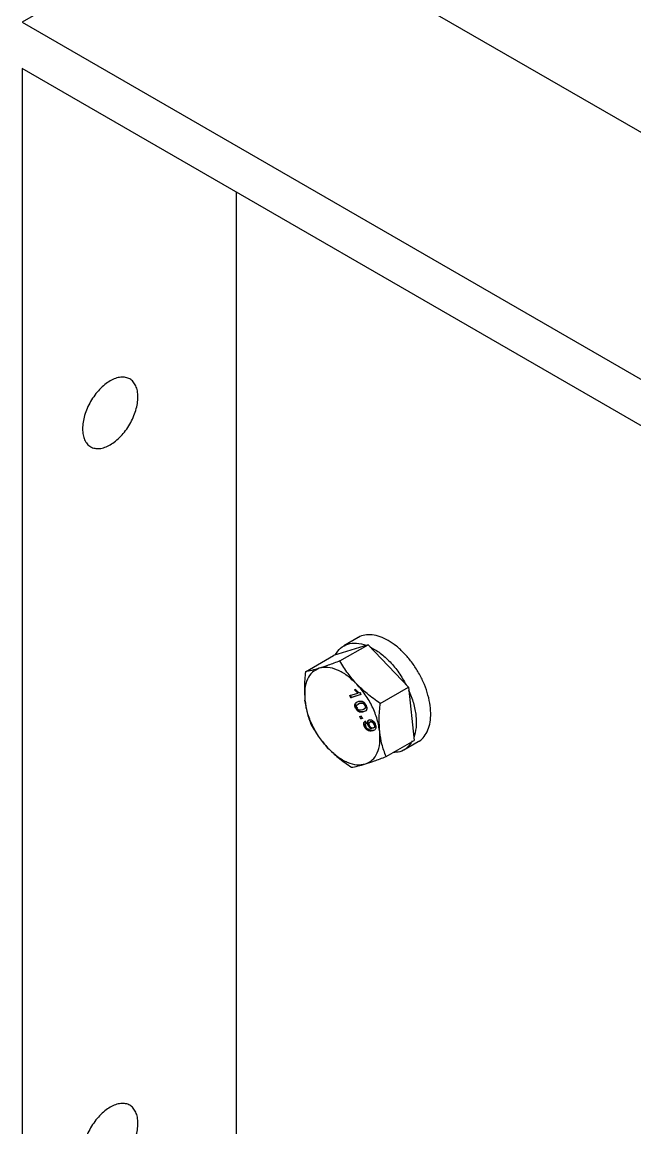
# Model space of a CAD drawing. Header units: millimetres. Extents: x 861 to 27901, y 673 to 17923.
# Drawn here: x 22761.2 to 22897.8, y 7849 to 8095.4 of the extents above; entities that cross this region are included whole.
import ezdxf

# ---------------------------------------------------------------- set-up
doc = ezdxf.new("R2010")
doc.units = ezdxf.units.MM
doc.header["$LTSCALE"] = 33.3

msp = doc.modelspace()

# ---------------------------------------------------------------- linework, layer by layer
at = {"color": 7, "linetype": 'Continuous', "lineweight": 25}
for p, q in [((22808.89, 8122.89), (22761.23, 8095.38)), ((23148.07, 7927.09), (22808.89, 8122.89)), ((22761.23, 8095.38), (23094.81, 7902.81)), ((23094.81, 7892.46), (22761.23, 8085.03)), ((22761.23, 8085.03), (22761.23, 7754.2)), ((22808.89, 8057.52), (22808.89, 7781.71)), ((22836.11, 7958.24), (22832.89, 7956.38)), ((22824.35, 7950.63), (22830.61, 7954.24)), ((22838.3, 7956.64), (22830.61, 7954.24)), ((22832.05, 7953.03), (22838.3, 7956.64)), ((22838.3, 7956.64), (22847.28, 7947.18)), ((22841.02, 7943.57), (22847.28, 7947.18)), ((22847.28, 7947.18), (22848.56, 7935.33)), ((22834.22, 7945.29), (22836, 7945.84)), ((22834.22, 7945.29), (22834.36, 7945.37)), ((22834.45, 7944.82), (22834.22, 7945.29)), ((22834.59, 7944.9), (22834.36, 7945.37)), ((22836.73, 7945.53), (22834.45, 7944.82)), ((22834.45, 7944.82), (22834.59, 7944.9)), ((22836.69, 7945.55), (22834.59, 7944.9)), ((22835.26, 7946.58), (22835.53, 7946.66)), ((22835.26, 7946.58), (22835.4, 7946.66)), ((22836, 7945.84), (22835.26, 7946.58)), ((22836.14, 7945.92), (22835.4, 7946.66)), ((22835.53, 7946.66), (22835.67, 7946.74)), ((22836, 7945.84), (22836.14, 7945.92)), ((22836.72, 7945.91), (22836.58, 7945.83)), ((22836.58, 7945.83), (22836.73, 7945.53)), ((22836.73, 7945.53), (22836.87, 7945.61)), ((22835.37, 7943.35), (22835.51, 7943.43)), ((22835.68, 7942.55), (22835.54, 7942.47)), ((22835.95, 7942.63), (22835.81, 7942.55)), ((22836.16, 7943.48), (22836.02, 7943.39)), ((22836.14, 7944), (22836.28, 7944.08)), ((22836.18, 7943.45), (22836.5, 7943.61)), ((22836.5, 7943.61), (22836.36, 7943.53)), ((22837.2, 7943.55), (22837.34, 7943.63)), ((22837.38, 7942.27), (22837.52, 7942.35)), ((22837.73, 7943.19), (22837.59, 7943.11)), ((22837.85, 7943.19), (22837.99, 7943.27)), ((22836.47, 7940.61), (22836.77, 7940.7)), ((22836.47, 7940.61), (22836.61, 7940.69)), ((22836.7, 7940.14), (22836.47, 7940.61)), ((22836.99, 7940.23), (22836.7, 7940.14)), ((22836.7, 7940.14), (22836.84, 7940.22)), ((22836.77, 7940.7), (22836.91, 7940.78)), ((22836.77, 7940.7), (22836.99, 7940.23)), ((22836.98, 7940.26), (22836.84, 7940.22)), ((22837.13, 7940.31), (22836.99, 7940.23)), ((22837.61, 7939.56), (22837.76, 7939.65)), ((22837.61, 7939.56), (22837.87, 7939.11)), ((22838.56, 7939.91), (22838.7, 7939.99)), ((22838.91, 7939.52), (22838.77, 7939.44)), ((22837.52, 7938.37), (22837.66, 7938.46)), ((22837.79, 7938.43), (22837.93, 7938.51)), ((22837.87, 7939.11), (22838.01, 7939.19)), ((22838.33, 7938.65), (22838.47, 7938.73)), ((22838.61, 7939.32), (22838.6, 7939.32)), ((22838.66, 7938.59), (22838.8, 7938.67)), ((22838.97, 7937.89), (22839.11, 7937.97)), ((22838.97, 7937.89), (22839.03, 7937.91)), ((22839.03, 7937.91), (22839.17, 7937.99)), ((22839.11, 7937.97), (22839.17, 7937.99)), ((22839.61, 7938.12), (22839.47, 7938.04)), ((22839.77, 7938.96), (22839.63, 7938.88)), ((22839.65, 7938.16), (22839.79, 7938.24)), ((22839.86, 7939.03), (22840, 7939.11)), ((22842.31, 7931.72), (22848.56, 7935.33)), ((22846.28, 7933.19), (22849.5, 7935.05))]:
    msp.add_line(p, q, dxfattribs=at)
for points in [[(22774.69, 8004.75), (22774.71, 8005.23), (22774.76, 8006.18), (22775.12, 8007.74), (22775.69, 8009.31), (22776.47, 8010.84), (22777.41, 8012.28), (22778.48, 8013.56), (22779.64, 8014.64), (22780.85, 8015.47), (22782.07, 8016.04), (22783.23, 8016.3), (22784.3, 8016.26), (22785.24, 8015.91), (22786.02, 8015.27), (22786.59, 8014.36), (22786.94, 8013.22), (22787.06, 8011.89), (22786.94, 8010.42), (22786.59, 8008.87), (22786.02, 8007.3), (22785.24, 8005.77), (22784.3, 8004.34), (22783.23, 8003.06), (22782.07, 8001.98), (22780.85, 8001.14), (22779.64, 8000.58), (22778.48, 8000.31), (22777.41, 8000.36), (22776.47, 8000.71), (22775.69, 8001.35), (22775.12, 8002.26), (22774.76, 8003.39), (22774.71, 8004.29), (22774.69, 8004.75)], [(22831.01, 7954.37), (22831.38, 7954.92), (22832.11, 7956.02), (22833.76, 7956.88), (22835.71, 7957.14), (22837.17, 7956.72), (22837.9, 7956.51)], [(22838.77, 7956.14), (22839.53, 7955.72), (22841.04, 7954.88), (22843.23, 7952.87), (22845.23, 7950.46), (22846.28, 7948.61), (22846.81, 7947.68)], [(22827.45, 7951.4), (22826.9, 7951.14), (22825.8, 7950.64), (22824.73, 7949.01), (22824.12, 7946.89), (22824.2, 7945.14), (22824.24, 7944.27)], [(22835.78, 7947.87), (22835.08, 7948.53), (22833.68, 7949.87), (22831.46, 7951.11), (22829.3, 7951.73), (22828.06, 7951.51), (22827.45, 7951.4)], [(22840.91, 7937.21), (22840.76, 7938.13), (22840.46, 7939.97), (22839.31, 7942.84), (22837.76, 7945.58), (22836.44, 7947.1), (22835.78, 7947.87)], [(22847.35, 7946.56), (22847.74, 7945.59), (22848.51, 7943.65), (22849.05, 7940.78), (22849.11, 7938.11), (22848.7, 7936.67), (22848.5, 7935.95)], [(22829.37, 7933.61), (22828.71, 7934.38), (22827.4, 7935.9), (22825.85, 7938.64), (22824.7, 7941.51), (22824.39, 7943.35), (22824.24, 7944.27)], [(22837.71, 7930.08), (22838.26, 7930.33), (22839.35, 7930.84), (22840.43, 7932.47), (22841.04, 7934.59), (22840.96, 7936.34), (22840.91, 7937.21)], [(22829.37, 7933.61), (22830.07, 7932.94), (22831.47, 7931.61), (22833.7, 7930.37), (22835.86, 7929.75), (22837.09, 7929.97), (22837.71, 7930.08)], [(22774.69, 7842.9), (22774.71, 7843.38), (22774.76, 7844.33), (22775.12, 7845.89), (22775.69, 7847.46), (22776.47, 7848.99), (22777.41, 7850.43), (22778.48, 7851.71), (22779.64, 7852.79), (22780.85, 7853.62), (22782.07, 7854.19), (22783.23, 7854.45), (22784.3, 7854.41), (22785.24, 7854.06), (22786.02, 7853.42), (22786.59, 7852.51), (22786.94, 7851.37), (22787.06, 7850.04), (22786.94, 7848.57), (22786.59, 7847.02), (22786.02, 7845.45), (22785.24, 7843.92), (22784.3, 7842.49), (22783.23, 7841.21), (22782.07, 7840.13), (22780.85, 7839.29), (22779.64, 7838.73), (22778.48, 7838.46), (22777.41, 7838.51), (22776.47, 7838.86), (22775.69, 7839.5), (22775.12, 7840.41), (22774.76, 7841.54), (22774.71, 7842.44), (22774.69, 7842.9)]]:
    msp.add_open_spline(points, degree=3, dxfattribs=at)
for points, knots in [([(22849.48, 7935.08), (22849.56, 7935.11), (22850.1, 7935.34), (22850.87, 7936.18), (22851.71, 7937.58), (22852.19, 7939.35), (22852.33, 7941.39), (22852.11, 7943.63), (22851.54, 7945.98), (22850.65, 7948.36), (22849.46, 7950.67), (22848.02, 7952.83), (22846.39, 7954.76), (22844.62, 7956.39), (22842.79, 7957.65), (22840.96, 7958.5), (22839.19, 7958.91), (22837.58, 7958.82), (22836.54, 7958.57), (22836.14, 7958.24), (22836.12, 7958.23)], [0, 0, 0, 0, 0.010609, 0.072265, 0.133921, 0.195577, 0.257233, 0.318889, 0.380545, 0.442201, 0.503857, 0.565513, 0.627169, 0.688825, 0.750481, 0.812137, 0.873793, 0.935449, 0.997105, 1, 1, 1, 1]), ([(22832.05, 7953.03), (22831.15, 7952.69), (22829.47, 7952.05), (22828.09, 7951.61), (22827.45, 7951.4)], [0, 0, 0, 0, 0.532771, 1, 1, 1, 1]), ([(22835.78, 7947.87), (22835.11, 7948.63), (22833.66, 7950.28), (22832.61, 7952.07), (22832.05, 7953.03)], [0, 0, 0, 0, 0.467229, 1, 1, 1, 1]), ([(22824.35, 7950.63), (22824.24, 7949.47), (22824.03, 7947.28), (22824.18, 7945.23), (22824.24, 7944.27)], [0, 0, 0, 0, 0.532771, 1, 1, 1, 1]), ([(22827.45, 7951.4), (22826.87, 7951.23), (22825.64, 7950.86), (22824.8, 7950.71), (22824.35, 7950.63)], [0, 0, 0, 0, 0.467229, 1, 1, 1, 1]), ([(22841.02, 7943.57), (22840.02, 7944.27), (22838.12, 7945.58), (22836.53, 7947.14), (22835.78, 7947.87)], [0, 0, 0, 0, 0.532771, 1, 1, 1, 1]), ([(22835.53, 7946.66), (22835.7, 7946.48), (22836.03, 7946.12), (22836.4, 7945.93), (22836.58, 7945.83)], [0, 0, 0, 0, 0.5008657, 1, 1, 1, 1]), ([(22824.24, 7944.27), (22824.38, 7943.35), (22824.67, 7941.38), (22825.3, 7939.68), (22825.63, 7938.78)], [0, 0, 0, 0, 0.467229, 1, 1, 1, 1]), ([(22835.54, 7942.47), (22835.48, 7942.63), (22835.38, 7942.86), (22835.35, 7943.12), (22835.35, 7943.26), (22835.37, 7943.32), (22835.37, 7943.35)], [0, 0, 0, 0, 0.498795, 0.749148, 0.874576, 1, 1, 1, 1]), ([(22835.37, 7943.35), (22835.41, 7943.44), (22835.48, 7943.62), (22835.74, 7943.85), (22835.98, 7943.94), (22836.14, 7944)], [0, 0, 0, 0, 0.249754, 0.499871, 1, 1, 1, 1]), ([(22835.68, 7942.55), (22835.62, 7942.71), (22835.52, 7942.94), (22835.48, 7943.24), (22835.5, 7943.37), (22835.51, 7943.43)], [0, 0, 0, 0, 0.499036, 0.74951, 1, 1, 1, 1]), ([(22835.51, 7943.43), (22835.55, 7943.52), (22835.62, 7943.7), (22835.75, 7943.81), (22835.82, 7943.86)], [0, 0, 0, 0, 0.499636, 1, 1, 1, 1]), ([(22837.26, 7941.66), (22837.13, 7941.63), (22836.87, 7941.56), (22836.49, 7941.58), (22836.17, 7941.71), (22835.92, 7941.9), (22835.7, 7942.16), (22835.6, 7942.37), (22835.54, 7942.47)], [0, 0, 0, 0, 0.250476, 0.500347, 0.625768, 0.750176, 0.87497, 1, 1, 1, 1]), ([(22837.4, 7941.74), (22837.27, 7941.71), (22837.01, 7941.64), (22836.63, 7941.66), (22836.31, 7941.79), (22836.06, 7941.98), (22835.84, 7942.24), (22835.74, 7942.45), (22835.68, 7942.55)], [0, 0, 0, 0, 0.250472, 0.500339, 0.626188, 0.75018, 0.874972, 1, 1, 1, 1]), ([(22835.81, 7942.55), (22835.78, 7942.63), (22835.71, 7942.78), (22835.71, 7942.99), (22835.75, 7943.17), (22835.95, 7943.39), (22836.18, 7943.47), (22836.36, 7943.53)], [0, 0, 0, 0, 0.124696, 0.249462, 0.374432, 0.499637, 1, 1, 1, 1]), ([(22837.04, 7942.13), (22836.85, 7942.07), (22836.61, 7942.01), (22836.28, 7942.07), (22836.1, 7942.17), (22835.93, 7942.33), (22835.85, 7942.48), (22835.81, 7942.55)], [0, 0, 0, 0, 0.50041, 0.625613, 0.75058, 0.875344, 1, 1, 1, 1]), ([(22836.14, 7944), (22836.27, 7944.03), (22836.53, 7944.1), (22836.91, 7944.08), (22837.24, 7943.95), (22837.48, 7943.76), (22837.69, 7943.5), (22837.8, 7943.29), (22837.85, 7943.19)], [0, 0, 0, 0, 0.250482, 0.500346, 0.631705, 0.750221, 0.874987, 1, 1, 1, 1]), ([(22836.36, 7943.53), (22836.49, 7943.57), (22836.68, 7943.62), (22836.96, 7943.63), (22837.12, 7943.58), (22837.2, 7943.55)], [0, 0, 0, 0, 0.5003723, 0.7505151, 1, 1, 1, 1]), ([(22836.5, 7943.61), (22836.63, 7943.65), (22836.82, 7943.7), (22837.1, 7943.71), (22837.26, 7943.66), (22837.34, 7943.63)], [0, 0, 0, 0, 0.500372, 0.750515, 1, 1, 1, 1]), ([(22837.59, 7943.11), (22837.62, 7943.04), (22837.68, 7942.89), (22837.69, 7942.67), (22837.65, 7942.5), (22837.45, 7942.27), (22837.22, 7942.19), (22837.04, 7942.13)], [0, 0, 0, 0, 0.124745, 0.249484, 0.374471, 0.499648, 1, 1, 1, 1]), ([(22837.2, 7943.55), (22837.24, 7943.53), (22837.31, 7943.48), (22837.42, 7943.38), (22837.52, 7943.25), (22837.56, 7943.16), (22837.59, 7943.11)], [0, 0, 0, 0, 0.250158, 0.500156, 0.750032, 1, 1, 1, 1]), ([(22837.85, 7943.19), (22837.9, 7943.09), (22837.99, 7942.88), (22838.05, 7942.56), (22838.03, 7942.29), (22837.83, 7941.89), (22837.51, 7941.76), (22837.26, 7941.66)], [0, 0, 0, 0, 0.125373, 0.250644, 0.375698, 0.501113, 1, 1, 1, 1]), ([(22837.34, 7943.63), (22837.38, 7943.61), (22837.45, 7943.56), (22837.56, 7943.46), (22837.64, 7943.36), (22837.69, 7943.26), (22837.72, 7943.22), (22837.73, 7943.19)], [0, 0, 0, 0, 0.250055, 0.499949, 0.749722, 0.874857, 1, 1, 1, 1]), ([(22837.73, 7943.19), (22837.76, 7943.12), (22837.82, 7942.97), (22837.83, 7942.75), (22837.79, 7942.58), (22837.68, 7942.44), (22837.57, 7942.4), (22837.5, 7942.37)], [0, 0, 0, 0, 0.1831229, 0.3662374, 0.549716, 0.7334739, 1, 1, 1, 1]), ([(22840.91, 7937.21), (22840.85, 7938.17), (22840.7, 7940.22), (22840.91, 7942.41), (22841.02, 7943.57)], [0, 0, 0, 0, 0.467229, 1, 1, 1, 1]), ([(22837.52, 7938.37), (22837.46, 7938.5), (22837.38, 7938.7), (22837.33, 7938.95), (22837.33, 7939.18), (22837.41, 7939.42), (22837.55, 7939.52), (22837.61, 7939.56)], [0, 0, 0, 0, 0.249859, 0.375718, 0.500481, 0.749846, 1, 1, 1, 1]), ([(22837.66, 7938.46), (22837.6, 7938.58), (22837.52, 7938.78), (22837.47, 7939.03), (22837.47, 7939.26), (22837.55, 7939.5), (22837.69, 7939.6), (22837.76, 7939.65)], [0, 0, 0, 0, 0.249859, 0.375956, 0.500482, 0.749847, 1, 1, 1, 1]), ([(22838.33, 7938.65), (22838.29, 7938.72), (22838.23, 7938.87), (22838.17, 7939.09), (22838.15, 7939.3), (22838.17, 7939.49), (22838.23, 7939.65), (22838.34, 7939.82), (22838.47, 7939.88), (22838.56, 7939.91)], [0, 0, 0, 0, 0.125074, 0.250064, 0.373261, 0.500199, 0.624296, 0.750369, 1, 1, 1, 1]), ([(22838.47, 7938.73), (22838.45, 7938.77), (22838.41, 7938.84), (22838.36, 7938.99), (22838.31, 7939.17), (22838.29, 7939.38), (22838.31, 7939.57), (22838.37, 7939.73), (22838.44, 7939.85), (22838.51, 7939.88), (22838.54, 7939.9)], [0, 0, 0, 0, 0.07547, 0.150945, 0.301578, 0.450313, 0.603034, 0.752855, 0.90453, 1, 1, 1, 1]), ([(22838.56, 7939.91), (22838.66, 7939.93), (22838.82, 7939.96), (22839.06, 7939.89), (22839.24, 7939.79), (22839.42, 7939.65), (22839.65, 7939.41), (22839.77, 7939.18), (22839.86, 7939.03)], [0, 0, 0, 0, 0.249869, 0.376454, 0.500348, 0.627239, 0.750824, 1, 1, 1, 1]), ([(22838.77, 7939.44), (22838.84, 7939.45), (22838.97, 7939.48), (22839.18, 7939.4), (22839.34, 7939.28), (22839.49, 7939.13), (22839.57, 7938.98), (22839.63, 7938.88)], [0, 0, 0, 0, 0.25025, 0.499842, 0.629576, 0.750665, 1, 1, 1, 1]), ([(22838.91, 7939.52), (22838.98, 7939.53), (22839.11, 7939.56), (22839.32, 7939.48), (22839.48, 7939.36), (22839.63, 7939.21), (22839.71, 7939.06), (22839.77, 7938.96)], [0, 0, 0, 0, 0.25025, 0.499841, 0.629288, 0.750666, 1, 1, 1, 1]), ([(22825.63, 7938.78), (22826.2, 7937.82), (22827.25, 7936.02), (22828.7, 7934.38), (22829.37, 7933.61)], [0, 0, 0, 0, 0.532771, 1, 1, 1, 1]), ([(22839.35, 7937.47), (22839.21, 7937.43), (22838.93, 7937.36), (22838.52, 7937.39), (22838.18, 7937.56), (22837.92, 7937.77), (22837.69, 7938.05), (22837.57, 7938.27), (22837.52, 7938.37)], [0, 0, 0, 0, 0.2504849, 0.5001185, 0.6278992, 0.7500924, 0.8749937, 1, 1, 1, 1]), ([(22839.49, 7937.55), (22839.35, 7937.51), (22839.07, 7937.44), (22838.66, 7937.47), (22838.32, 7937.64), (22838.06, 7937.85), (22837.83, 7938.13), (22837.71, 7938.35), (22837.66, 7938.46)], [0, 0, 0, 0, 0.250485, 0.500118, 0.62804, 0.750092, 0.874994, 1, 1, 1, 1]), ([(22837.87, 7939.11), (22837.83, 7939.07), (22837.75, 7939.01), (22837.7, 7938.89), (22837.69, 7938.76), (22837.71, 7938.66), (22837.74, 7938.54), (22837.77, 7938.47), (22837.79, 7938.43)], [0, 0, 0, 0, 0.276477, 0.499318, 0.623718, 0.749496, 0.874756, 1, 1, 1, 1]), ([(22837.79, 7938.43), (22837.83, 7938.36), (22837.9, 7938.22), (22838.05, 7938.05), (22838.22, 7937.92), (22838.55, 7937.82), (22838.78, 7937.86), (22838.97, 7937.89)], [0, 0, 0, 0, 0.125207, 0.25031, 0.375339, 0.50062, 1, 1, 1, 1]), ([(22839.03, 7937.91), (22838.96, 7937.94), (22838.83, 7938.01), (22838.63, 7938.19), (22838.46, 7938.4), (22838.37, 7938.57), (22838.33, 7938.65)], [0, 0, 0, 0, 0.248943, 0.49945, 0.750285, 1, 1, 1, 1]), ([(22839.17, 7937.99), (22839.1, 7938.02), (22838.97, 7938.09), (22838.77, 7938.27), (22838.6, 7938.48), (22838.51, 7938.65), (22838.47, 7938.73)], [0, 0, 0, 0, 0.24954, 0.50198, 0.751372, 1, 1, 1, 1]), ([(22838.66, 7938.59), (22838.62, 7938.69), (22838.55, 7938.83), (22838.53, 7939.02), (22838.53, 7939.15), (22838.56, 7939.26), (22838.63, 7939.38), (22838.71, 7939.41), (22838.77, 7939.44)], [0, 0, 0, 0, 0.249521, 0.373851, 0.499889, 0.624096, 0.750315, 1, 1, 1, 1]), ([(22839.47, 7938.04), (22839.4, 7938.03), (22839.31, 7938.01), (22839.16, 7938.05), (22839.04, 7938.11), (22838.93, 7938.2), (22838.79, 7938.35), (22838.71, 7938.49), (22838.66, 7938.59)], [0, 0, 0, 0, 0.249976, 0.378222, 0.500342, 0.627452, 0.750811, 1, 1, 1, 1]), ([(22839.86, 7939.03), (22839.9, 7938.93), (22839.99, 7938.72), (22840.05, 7938.42), (22840.05, 7938.14), (22839.96, 7937.84), (22839.72, 7937.6), (22839.47, 7937.51), (22839.35, 7937.47)], [0, 0, 0, 0, 0.125064, 0.25009, 0.37511, 0.500169, 0.749441, 1, 1, 1, 1]), ([(22839.63, 7938.88), (22839.67, 7938.78), (22839.73, 7938.63), (22839.75, 7938.44), (22839.73, 7938.32), (22839.69, 7938.21), (22839.61, 7938.11), (22839.53, 7938.07), (22839.47, 7938.04)], [0, 0, 0, 0, 0.249017, 0.372138, 0.499365, 0.623562, 0.749893, 1, 1, 1, 1]), ([(22839.77, 7938.96), (22839.81, 7938.86), (22839.87, 7938.71), (22839.89, 7938.52), (22839.87, 7938.4), (22839.83, 7938.29), (22839.75, 7938.19), (22839.67, 7938.15), (22839.61, 7938.12)], [0, 0, 0, 0, 0.2490172, 0.3718447, 0.4993648, 0.6232259, 0.7498924, 1, 1, 1, 1]), ([(22842.31, 7931.72), (22841.97, 7932.62), (22841.34, 7934.32), (22841.05, 7936.29), (22840.91, 7937.21)], [0, 0, 0, 0, 0.532771, 1, 1, 1, 1]), ([(22848.16, 7935.2), (22847.79, 7934.66), (22847.06, 7933.56), (22845.56, 7932.7), (22844.39, 7932.65), (22843.89, 7932.63)], [0, 0, 0, 0, 0.362113, 0.724226, 1, 1, 1, 1]), ([(22829.37, 7933.61), (22830.12, 7932.88), (22831.71, 7931.32), (22833.6, 7930.01), (22834.61, 7929.32)], [0, 0, 0, 0, 0.467229, 1, 1, 1, 1]), ([(22834.61, 7929.32), (22835.06, 7929.4), (22835.9, 7929.55), (22837.13, 7929.91), (22837.71, 7930.08)], [0, 0, 0, 0, 0.532771, 1, 1, 1, 1]), ([(22837.71, 7930.08), (22838.35, 7930.29), (22839.73, 7930.74), (22841.41, 7931.38), (22842.31, 7931.72)], [0, 0, 0, 0, 0.467229, 1, 1, 1, 1])]:
    msp.add_open_spline(points, degree=3, knots=knots, dxfattribs=at)

doc.saveas('drawing.dxf')
